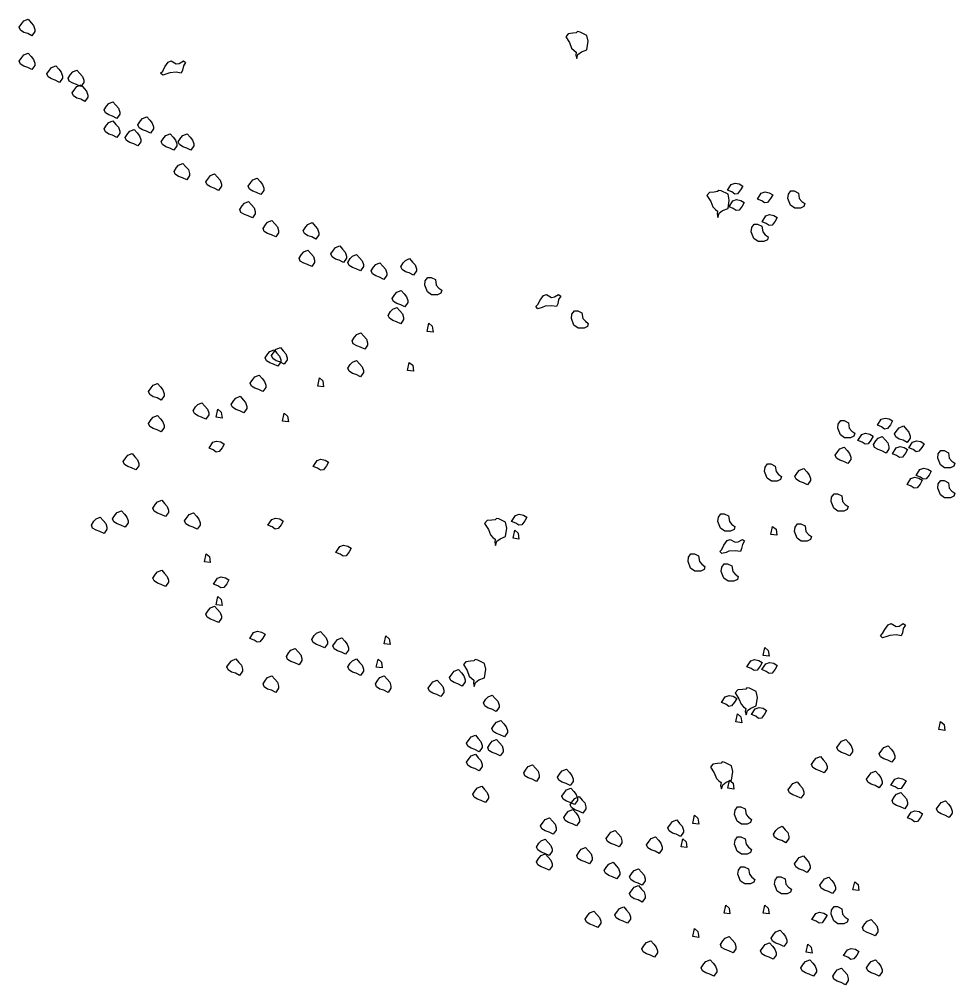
# Model space of a CAD drawing. Header units: millimetres. Extents: x 78 to 127.2, y 151.6 to 179.7.
# Drawn here: x 93.252 to 95.838, y 168.954 to 171.623 of the extents above; entities that cross this region are included whole.
import ezdxf

# ---------------------------------------------------------------- set-up
doc = ezdxf.new("R2010")
doc.units = ezdxf.units.MM
doc.layers.add('arbre', color=250, linetype='Continuous')

# ---------------------------------------------------------------- blocks, each defined once
blk = doc.blocks.new('arbre2')
at = {"layer": 'arbre'}
for points in [[(232.7537, 31.4158), (232.742, 31.4217), (232.7315, 31.4252), (232.7222, 31.431), (232.7187, 31.4392), (232.7257, 31.4497), (232.7315, 31.4567), (232.7432, 31.4613), (232.7514, 31.452), (232.7584, 31.4438), (232.7619, 31.4333), (232.7619, 31.4275)], [(234.288, 31.4167), (234.2693, 31.4261), (234.2623, 31.4272), (234.2588, 31.4237), (234.2495, 31.4226), (234.2366, 31.4214), (234.2296, 31.4132), (234.2401, 31.3969), (234.246, 31.3817), (234.253, 31.3747), (234.2588, 31.3701), (234.2577, 31.3619), (234.26, 31.3526), (234.2635, 31.3642), (234.2728, 31.3712), (234.288, 31.3771), (234.2915, 31.4004)], [(232.7537, 31.3221), (232.742, 31.3279), (232.7315, 31.3314), (232.7222, 31.3373), (232.7187, 31.3454), (232.7257, 31.3559), (232.7315, 31.3629), (232.7432, 31.3676), (232.7514, 31.3583), (232.7584, 31.3501), (232.7619, 31.3396), (232.7619, 31.3338)], [(233.1153, 31.3182), (233.1211, 31.3299), (233.1304, 31.3427), (233.1386, 31.3462), (233.1526, 31.3381), (233.1608, 31.3392), (233.1724, 31.3462), (233.1783, 31.3416), (233.1724, 31.3322), (233.1701, 31.3206), (233.1666, 31.3124), (233.1526, 31.3147), (233.1351, 31.3136), (233.1269, 31.3101), (233.1153, 31.3066), (233.1094, 31.3124)], [(232.8299, 31.287), (232.8182, 31.2928), (232.8077, 31.2963), (232.7984, 31.3021), (232.7949, 31.3103), (232.8019, 31.3208), (232.8077, 31.3278), (232.8194, 31.3325), (232.8276, 31.3231), (232.8346, 31.315), (232.8381, 31.3045), (232.8381, 31.2986)], [(232.8885, 31.2752), (232.8768, 31.2811), (232.8663, 31.2846), (232.857, 31.2904), (232.8535, 31.2986), (232.8605, 31.3091), (232.8663, 31.3161), (232.878, 31.3207), (232.8862, 31.3114), (232.8932, 31.3032), (232.8967, 31.2927), (232.8967, 31.2869)], [(232.9002, 31.2342), (232.8885, 31.2401), (232.878, 31.2436), (232.8687, 31.2494), (232.8652, 31.2576), (232.8722, 31.2681), (232.878, 31.2751), (232.8897, 31.2797), (232.8979, 31.2704), (232.9049, 31.2622), (232.9084, 31.2517), (232.9084, 31.2459)], [(232.9881, 31.1874), (232.9764, 31.1932), (232.9659, 31.1967), (232.9566, 31.2025), (232.9531, 31.2107), (232.9601, 31.2212), (232.9659, 31.2282), (232.9776, 31.2329), (232.9858, 31.2235), (232.9928, 31.2154), (232.9963, 31.2049), (232.9963, 31.199)], [(233.0819, 31.1464), (233.0702, 31.1522), (233.0597, 31.1557), (233.0504, 31.1615), (233.0469, 31.1697), (233.0539, 31.1802), (233.0597, 31.1872), (233.0714, 31.1919), (233.0795, 31.1825), (233.0865, 31.1744), (233.09, 31.1639), (233.09, 31.158)], [(232.9881, 31.1347), (232.9764, 31.1405), (232.9659, 31.144), (232.9566, 31.1498), (232.9531, 31.158), (232.9601, 31.1685), (232.9659, 31.1755), (232.9776, 31.1802), (232.9858, 31.1708), (232.9928, 31.1627), (232.9963, 31.1522), (232.9963, 31.1463)], [(233.0467, 31.1112), (233.035, 31.1171), (233.0245, 31.1206), (233.0152, 31.1264), (233.0117, 31.1346), (233.0187, 31.1451), (233.0245, 31.1521), (233.0362, 31.1567), (233.0444, 31.1474), (233.0514, 31.1392), (233.0549, 31.1287), (233.0549, 31.1229)], [(233.1463, 31.0995), (233.1347, 31.1054), (233.1242, 31.1089), (233.1148, 31.1147), (233.1113, 31.1228), (233.1183, 31.1333), (233.1242, 31.1403), (233.1358, 31.145), (233.144, 31.1357), (233.151, 31.1275), (233.1545, 31.117), (233.1545, 31.1112)], [(233.1932, 31.0995), (233.1816, 31.1054), (233.171, 31.1089), (233.1617, 31.1147), (233.1582, 31.1228), (233.1652, 31.1333), (233.171, 31.1403), (233.1827, 31.145), (233.1909, 31.1357), (233.1979, 31.1275), (233.2014, 31.117), (233.2014, 31.1112)], [(233.1815, 31.0175), (233.1698, 31.0233), (233.1593, 31.0268), (233.15, 31.0327), (233.1465, 31.0408), (233.1535, 31.0513), (233.1593, 31.0583), (233.171, 31.063), (233.1792, 31.0537), (233.1862, 31.0455), (233.1897, 31.035), (233.1897, 31.0292)], [(233.2694, 30.9882), (233.2577, 30.9941), (233.2472, 30.9976), (233.2379, 31.0034), (233.2344, 31.0116), (233.2414, 31.0221), (233.2472, 31.0291), (233.2589, 31.0337), (233.2671, 31.0244), (233.2741, 31.0162), (233.2776, 31.0057), (233.2776, 30.9999)], [(233.3866, 30.9765), (233.3749, 30.9823), (233.3644, 30.9858), (233.3551, 30.9917), (233.3516, 30.9998), (233.3586, 31.0103), (233.3644, 31.0173), (233.3761, 31.022), (233.3843, 31.0127), (233.3913, 31.0045), (233.3948, 30.994), (233.3948, 30.9882)], [(234.6874, 31.0048), (234.6979, 31.0083), (234.7096, 31.006), (234.7189, 31.0001), (234.7131, 30.9896), (234.7049, 30.9791), (234.6968, 30.978), (234.6886, 30.9838), (234.6769, 30.9885)], [(234.6784, 30.9777), (234.6597, 30.987), (234.6527, 30.9882), (234.6492, 30.9847), (234.6399, 30.9835), (234.6271, 30.9824), (234.6201, 30.9742), (234.6306, 30.9579), (234.6364, 30.9427), (234.6434, 30.9357), (234.6492, 30.931), (234.6481, 30.9229), (234.6504, 30.9135), (234.6539, 30.9252), (234.6632, 30.9322), (234.6784, 30.938), (234.6819, 30.9614)], [(234.7704, 30.9805), (234.7809, 30.984), (234.7925, 30.9817), (234.8019, 30.9758), (234.796, 30.9653), (234.7879, 30.9548), (234.7797, 30.9537), (234.7715, 30.9595), (234.7599, 30.9642)], [(234.851, 30.947), (234.844, 30.9657), (234.8452, 30.9773), (234.8522, 30.9867), (234.8615, 30.9867), (234.8732, 30.9808), (234.8755, 30.9657), (234.8825, 30.9575), (234.8907, 30.9517), (234.8884, 30.9435), (234.879, 30.9388), (234.8627, 30.9388)], [(233.3632, 30.9121), (233.3515, 30.9179), (233.341, 30.9214), (233.3317, 30.9272), (233.3282, 30.9354), (233.3352, 30.9459), (233.341, 30.9529), (233.3527, 30.9576), (233.3608, 30.9482), (233.3678, 30.9401), (233.3713, 30.9296), (233.3713, 30.9237)], [(234.6916, 30.9592), (234.7021, 30.9627), (234.7137, 30.9604), (234.7231, 30.9546), (234.7172, 30.9441), (234.7091, 30.9336), (234.7009, 30.9324), (234.6927, 30.9382), (234.6811, 30.9429)], [(234.7829, 30.9179), (234.7934, 30.9214), (234.8051, 30.919), (234.8144, 30.9132), (234.8086, 30.9027), (234.8004, 30.8922), (234.7922, 30.891), (234.7841, 30.8969), (234.7724, 30.9015)], [(233.4276, 30.8594), (233.416, 30.8652), (233.4054, 30.8687), (233.3961, 30.8745), (233.3926, 30.8827), (233.3996, 30.8932), (233.4054, 30.9002), (233.4171, 30.9048), (233.4253, 30.8955), (233.4323, 30.8874), (233.4358, 30.8769), (233.4358, 30.871)], [(233.539, 30.8535), (233.5273, 30.8593), (233.5168, 30.8628), (233.5075, 30.8687), (233.504, 30.8768), (233.511, 30.8873), (233.5168, 30.8943), (233.5285, 30.899), (233.5366, 30.8897), (233.5436, 30.8815), (233.5471, 30.871), (233.5471, 30.8652)], [(234.7497, 30.8549), (234.7427, 30.8736), (234.7439, 30.8853), (234.7509, 30.8946), (234.7602, 30.8946), (234.7719, 30.8888), (234.7742, 30.8736), (234.7812, 30.8654), (234.7894, 30.8596), (234.7871, 30.8514), (234.7777, 30.8468), (234.7614, 30.8468)], [(233.5272, 30.7773), (233.5156, 30.7832), (233.5051, 30.7867), (233.4957, 30.7925), (233.4922, 30.8007), (233.4992, 30.8112), (233.5051, 30.8182), (233.5167, 30.8228), (233.5249, 30.8135), (233.5319, 30.8053), (233.5354, 30.7948), (233.5354, 30.789)], [(233.6151, 30.7891), (233.6035, 30.7949), (233.593, 30.7984), (233.5836, 30.8042), (233.5801, 30.8124), (233.5871, 30.8229), (233.593, 30.8299), (233.6046, 30.8346), (233.6128, 30.8252), (233.6198, 30.8171), (233.6233, 30.8066), (233.6233, 30.8007)], [(233.662, 30.7656), (233.6504, 30.7715), (233.6399, 30.775), (233.6305, 30.7808), (233.627, 30.789), (233.634, 30.7995), (233.6399, 30.8065), (233.6515, 30.8111), (233.6597, 30.8018), (233.6667, 30.7936), (233.6702, 30.7831), (233.6702, 30.7773)], [(233.7265, 30.7422), (233.7148, 30.748), (233.7043, 30.7515), (233.695, 30.7574), (233.6915, 30.7655), (233.6985, 30.776), (233.7043, 30.783), (233.716, 30.7877), (233.7242, 30.7784), (233.7312, 30.7702), (233.7347, 30.7597), (233.7347, 30.7539)], [(233.8085, 30.7539), (233.7969, 30.7598), (233.7864, 30.7632), (233.777, 30.7691), (233.7735, 30.7772), (233.7805, 30.7877), (233.7864, 30.7947), (233.798, 30.7994), (233.8062, 30.7901), (233.8132, 30.7819), (233.8167, 30.7714), (233.8167, 30.7656)], [(233.8472, 30.7076), (233.8402, 30.7263), (233.8414, 30.738), (233.8484, 30.7473), (233.8577, 30.7473), (233.8694, 30.7415), (233.8717, 30.7263), (233.8787, 30.7181), (233.8869, 30.7123), (233.8846, 30.7041), (233.8752, 30.6995), (233.8589, 30.6995)], [(233.7851, 30.6661), (233.7734, 30.6719), (233.7629, 30.6754), (233.7536, 30.6812), (233.7501, 30.6894), (233.7571, 30.6999), (233.7629, 30.7069), (233.7746, 30.7115), (233.7828, 30.7022), (233.7898, 30.694), (233.7933, 30.6836), (233.7933, 30.6777)], [(234.1529, 30.6726), (234.1588, 30.6843), (234.1681, 30.6971), (234.1763, 30.7006), (234.1903, 30.6924), (234.1984, 30.6936), (234.2101, 30.7006), (234.2159, 30.6959), (234.2101, 30.6866), (234.2078, 30.6749), (234.2043, 30.6668), (234.1903, 30.6691), (234.1728, 30.6679), (234.1646, 30.6644), (234.1529, 30.6609), (234.1471, 30.6668)], [(233.7734, 30.6192), (233.7617, 30.625), (233.7512, 30.6285), (233.7419, 30.6344), (233.7384, 30.6425), (233.7454, 30.653), (233.7512, 30.66), (233.7629, 30.6647), (233.771, 30.6554), (233.778, 30.6472), (233.7815, 30.6367), (233.7815, 30.6309)], [(234.2524, 30.6156), (234.2454, 30.6343), (234.2466, 30.6459), (234.2536, 30.6553), (234.2629, 30.6553), (234.2746, 30.6494), (234.2769, 30.6343), (234.2839, 30.6261), (234.2921, 30.6203), (234.2898, 30.6121), (234.2804, 30.6074), (234.2641, 30.6074)], [(233.8464, 30.5984), (233.851, 30.6206), (233.8604, 30.6124), (233.8627, 30.5961)], [(233.6737, 30.5489), (233.6621, 30.5547), (233.6516, 30.5582), (233.6422, 30.5641), (233.6387, 30.5722), (233.6457, 30.5827), (233.6516, 30.5897), (233.6632, 30.5944), (233.6714, 30.5851), (233.6784, 30.5769), (233.6819, 30.5664), (233.6819, 30.5606)], [(233.4335, 30.502), (233.4218, 30.5079), (233.4113, 30.5114), (233.402, 30.5172), (233.3985, 30.5254), (233.4055, 30.5359), (233.4113, 30.5429), (233.423, 30.5475), (233.4311, 30.5382), (233.4382, 30.53), (233.4417, 30.5195), (233.4417, 30.5137)], [(233.4511, 30.5079), (233.4394, 30.5137), (233.4289, 30.5172), (233.4196, 30.5231), (233.4161, 30.5312), (233.4231, 30.5417), (233.4289, 30.5487), (233.4406, 30.5534), (233.4487, 30.5441), (233.4557, 30.5359), (233.4592, 30.5254), (233.4592, 30.5196)], [(233.662, 30.4728), (233.6504, 30.4786), (233.6399, 30.4821), (233.6305, 30.4879), (233.627, 30.4961), (233.634, 30.5066), (233.6399, 30.5136), (233.6515, 30.5182), (233.6597, 30.5089), (233.6667, 30.5007), (233.6702, 30.4902), (233.6702, 30.4844)], [(233.7924, 30.4904), (233.797, 30.5126), (233.8064, 30.5044), (233.8087, 30.4881)], [(233.3925, 30.4317), (233.3808, 30.4376), (233.3703, 30.4411), (233.361, 30.4469), (233.3575, 30.4551), (233.3645, 30.4656), (233.3703, 30.4726), (233.382, 30.4772), (233.3901, 30.4679), (233.3971, 30.4597), (233.4006, 30.4492), (233.4006, 30.4434)], [(233.5439, 30.4472), (233.5486, 30.4694), (233.5579, 30.4612), (233.5602, 30.4449)], [(233.1112, 30.4083), (233.0995, 30.4141), (233.089, 30.4176), (233.0797, 30.4235), (233.0762, 30.4316), (233.0832, 30.4421), (233.089, 30.4491), (233.1007, 30.4538), (233.1088, 30.4445), (233.1158, 30.4363), (233.1193, 30.4258), (233.1193, 30.42)], [(233.3397, 30.3732), (233.3281, 30.379), (233.3175, 30.3825), (233.3082, 30.3883), (233.3047, 30.3965), (233.3117, 30.407), (233.3175, 30.414), (233.3292, 30.4187), (233.3374, 30.4093), (233.3444, 30.4012), (233.3479, 30.3907), (233.3479, 30.3848)], [(233.2342, 30.3556), (233.2226, 30.3614), (233.2121, 30.3649), (233.2027, 30.3708), (233.1992, 30.3789), (233.2062, 30.3894), (233.2121, 30.3964), (233.2237, 30.4011), (233.2319, 30.3918), (233.2389, 30.3836), (233.2424, 30.3731), (233.2424, 30.3673)], [(233.263, 30.3609), (233.2677, 30.383), (233.277, 30.3749), (233.2793, 30.3585)], [(233.1112, 30.3205), (233.0995, 30.3263), (233.089, 30.3298), (233.0797, 30.3356), (233.0762, 30.3438), (233.0832, 30.3543), (233.089, 30.3613), (233.1007, 30.3659), (233.1088, 30.3566), (233.1158, 30.3484), (233.1193, 30.3379), (233.1193, 30.3321)], [(233.4467, 30.3501), (233.4513, 30.3722), (233.4607, 30.3641), (233.463, 30.3477)], [(235.102, 30.3552), (235.1125, 30.3587), (235.1242, 30.3563), (235.1335, 30.3505), (235.1277, 30.34), (235.1195, 30.3295), (235.1114, 30.3283), (235.1032, 30.3342), (235.0915, 30.3388)], [(234.9892, 30.3118), (234.9822, 30.3305), (234.9833, 30.3421), (234.9903, 30.3515), (234.9997, 30.3515), (235.0114, 30.3456), (235.0137, 30.3305), (235.0207, 30.3223), (235.0289, 30.3165), (235.0265, 30.3083), (235.0172, 30.3036), (235.0008, 30.3036)], [(235.1739, 30.2912), (235.1623, 30.297), (235.1517, 30.3005), (235.1424, 30.3063), (235.1389, 30.3145), (235.1459, 30.325), (235.1517, 30.332), (235.1634, 30.3367), (235.1716, 30.3273), (235.1786, 30.3192), (235.1821, 30.3087), (235.1821, 30.3028)], [(235.048, 30.3129), (235.0585, 30.3164), (235.0702, 30.3141), (235.0795, 30.3083), (235.0737, 30.2978), (235.0655, 30.2873), (235.0573, 30.2861), (235.0492, 30.2919), (235.0375, 30.2966)], [(235.1153, 30.2619), (235.1036, 30.2677), (235.0931, 30.2712), (235.0838, 30.277), (235.0803, 30.2852), (235.0873, 30.2957), (235.0931, 30.3027), (235.1048, 30.3074), (235.113, 30.298), (235.12, 30.2899), (235.1235, 30.2794), (235.1235, 30.2735)], [(233.2539, 30.2915), (233.2644, 30.295), (233.276, 30.2926), (233.2854, 30.2868), (233.2795, 30.2763), (233.2714, 30.2658), (233.2632, 30.2646), (233.255, 30.2705), (233.2434, 30.2751)], [(235.0098, 30.2326), (234.9982, 30.2384), (234.9877, 30.2419), (234.9783, 30.2478), (234.9748, 30.2559), (234.9818, 30.2664), (234.9877, 30.2734), (234.9993, 30.2781), (235.0075, 30.2687), (235.0145, 30.2606), (235.018, 30.2501), (235.018, 30.2443)], [(235.1435, 30.2764), (235.154, 30.2799), (235.1657, 30.2776), (235.175, 30.2718), (235.1692, 30.2613), (235.161, 30.2508), (235.1528, 30.2496), (235.1446, 30.2554), (235.133, 30.2601)], [(235.1889, 30.2922), (235.1994, 30.2957), (235.2111, 30.2934), (235.2204, 30.2876), (235.2146, 30.2771), (235.2064, 30.2666), (235.1982, 30.2654), (235.1901, 30.2712), (235.1784, 30.2759)], [(233.0409, 30.215), (233.0292, 30.2208), (233.0187, 30.2243), (233.0093, 30.2302), (233.0058, 30.2383), (233.0129, 30.2488), (233.0187, 30.2558), (233.0304, 30.2605), (233.0385, 30.2512), (233.0455, 30.243), (233.049, 30.2325), (233.049, 30.2267)], [(235.2655, 30.229), (235.2585, 30.2476), (235.2596, 30.2593), (235.2666, 30.2686), (235.276, 30.2686), (235.2876, 30.2628), (235.29, 30.2476), (235.297, 30.2395), (235.3051, 30.2336), (235.3028, 30.2255), (235.2935, 30.2208), (235.2771, 30.2208)], [(233.5421, 30.2414), (233.5526, 30.2449), (233.5643, 30.2425), (233.5736, 30.2367), (233.5678, 30.2262), (233.5596, 30.2157), (233.5515, 30.2145), (233.5433, 30.2204), (233.5316, 30.225)], [(234.7866, 30.1921), (234.7796, 30.2108), (234.7807, 30.2225), (234.7877, 30.2318), (234.7971, 30.2318), (234.8087, 30.226), (234.8111, 30.2108), (234.8181, 30.2026), (234.8263, 30.1968), (234.8239, 30.1886), (234.8146, 30.184), (234.7982, 30.184)], [(234.8985, 30.174), (234.8868, 30.1798), (234.8763, 30.1833), (234.867, 30.1892), (234.8635, 30.1973), (234.8705, 30.2078), (234.8763, 30.2148), (234.888, 30.2195), (234.8962, 30.2102), (234.9032, 30.202), (234.9067, 30.1915), (234.9067, 30.1857)], [(235.1839, 30.1912), (235.1945, 30.1947), (235.2061, 30.1924), (235.2155, 30.1866), (235.2096, 30.1761), (235.2015, 30.1656), (235.1933, 30.1644), (235.1851, 30.1702), (235.1734, 30.1749)], [(235.209, 30.2163), (235.2195, 30.2198), (235.2312, 30.2175), (235.2405, 30.2116), (235.2347, 30.2011), (235.2265, 30.1906), (235.2184, 30.1895), (235.2102, 30.1953), (235.1985, 30.2)], [(235.2655, 30.1461), (235.2585, 30.1648), (235.2596, 30.1764), (235.2666, 30.1858), (235.276, 30.1858), (235.2876, 30.1799), (235.29, 30.1648), (235.297, 30.1566), (235.3051, 30.1508), (235.3028, 30.1426), (235.2935, 30.1379), (235.2771, 30.1379)], [(234.9708, 30.1093), (234.9638, 30.1279), (234.9649, 30.1396), (234.9719, 30.1489), (234.9813, 30.1489), (234.9929, 30.1431), (234.9953, 30.1279), (235.0023, 30.1198), (235.0104, 30.1139), (235.0081, 30.1058), (234.9988, 30.1011), (234.9824, 30.1011)], [(233.1229, 30.0861), (233.1112, 30.092), (233.1007, 30.0955), (233.0914, 30.1013), (233.0879, 30.1095), (233.0949, 30.12), (233.1007, 30.127), (233.1124, 30.1316), (233.1206, 30.1223), (233.1276, 30.1141), (233.1311, 30.1036), (233.1311, 30.0978)], [(233.0116, 30.0569), (232.9999, 30.0627), (232.9894, 30.0662), (232.98, 30.072), (232.9765, 30.0802), (232.9836, 30.0907), (232.9894, 30.0977), (233.0011, 30.1024), (233.0092, 30.093), (233.0162, 30.0849), (233.0197, 30.0744), (233.0197, 30.0685)], [(233.2108, 30.051), (233.1991, 30.0568), (233.1886, 30.0603), (233.1793, 30.0662), (233.1758, 30.0743), (233.1828, 30.0848), (233.1886, 30.0918), (233.2003, 30.0965), (233.2085, 30.0872), (233.2155, 30.079), (233.219, 30.0685), (233.219, 30.0627)], [(234.0906, 30.0892), (234.1011, 30.0927), (234.1128, 30.0904), (234.1221, 30.0846), (234.1163, 30.0741), (234.1081, 30.0636), (234.0999, 30.0624), (234.0918, 30.0682), (234.0801, 30.0729)], [(234.6576, 30.054), (234.6506, 30.0727), (234.6518, 30.0844), (234.6588, 30.0937), (234.6681, 30.0937), (234.6798, 30.0879), (234.6821, 30.0727), (234.6892, 30.0645), (234.6973, 30.0587), (234.695, 30.0505), (234.6857, 30.0459), (234.6693, 30.0459)], [(232.953, 30.0393), (232.9413, 30.0451), (232.9308, 30.0486), (232.9214, 30.0544), (232.9179, 30.0626), (232.9249, 30.0731), (232.9308, 30.0801), (232.9425, 30.0848), (232.9506, 30.0754), (232.9576, 30.0673), (232.9611, 30.0568), (232.9611, 30.0509)], [(233.4168, 30.0785), (233.4273, 30.082), (233.439, 30.0797), (233.4483, 30.0738), (233.4425, 30.0633), (233.4343, 30.0528), (233.4261, 30.0517), (233.418, 30.0575), (233.4063, 30.0622)], [(234.0635, 30.0703), (234.0448, 30.0797), (234.0378, 30.0808), (234.0343, 30.0773), (234.025, 30.0762), (234.0122, 30.075), (234.0052, 30.0668), (234.0157, 30.0505), (234.0215, 30.0353), (234.0285, 30.0283), (234.0343, 30.0237), (234.0332, 30.0155), (234.0355, 30.0062), (234.039, 30.0178), (234.0483, 30.0248), (234.0635, 30.0307), (234.067, 30.054)], [(234.8695, 30.0264), (234.8625, 30.0451), (234.8636, 30.0568), (234.8706, 30.0661), (234.88, 30.0661), (234.8916, 30.0603), (234.894, 30.0451), (234.901, 30.0369), (234.9091, 30.0311), (234.9068, 30.0229), (234.8975, 30.0183), (234.8811, 30.0183)], [(234.084, 30.0261), (234.0887, 30.0483), (234.098, 30.0401), (234.1004, 30.0238)], [(234.7971, 30.0369), (234.8017, 30.0591), (234.8111, 30.0509), (234.8134, 30.0346)], [(234.6612, 29.9952), (234.667, 30.0069), (234.6763, 30.0197), (234.6845, 30.0232), (234.6985, 30.0151), (234.7067, 30.0162), (234.7184, 30.0232), (234.7242, 30.0186), (234.7184, 30.0092), (234.716, 29.9976), (234.7125, 29.9894), (234.6985, 29.9917), (234.681, 29.9906), (234.6728, 29.9871), (234.6612, 29.9836), (234.6553, 29.9894)], [(233.2306, 29.9613), (233.2353, 29.9835), (233.2446, 29.9753), (233.2469, 29.959)], [(233.6048, 30.0033), (233.6153, 30.0068), (233.627, 30.0045), (233.6363, 29.9987), (233.6305, 29.9882), (233.6223, 29.9777), (233.6141, 29.9765), (233.606, 29.9823), (233.5943, 29.987)], [(234.5748, 29.9436), (234.5678, 29.9622), (234.5689, 29.9739), (234.5759, 29.9832), (234.5853, 29.9832), (234.5969, 29.9774), (234.5993, 29.9622), (234.6063, 29.9541), (234.6144, 29.9482), (234.6121, 29.9401), (234.6028, 29.9354), (234.5864, 29.9354)], [(234.6669, 29.916), (234.6598, 29.9346), (234.661, 29.9463), (234.668, 29.9556), (234.6774, 29.9556), (234.689, 29.9498), (234.6914, 29.9346), (234.6984, 29.9265), (234.7065, 29.9206), (234.7042, 29.9125), (234.6949, 29.9078), (234.6785, 29.9078)], [(233.1229, 29.8928), (233.1112, 29.8987), (233.1007, 29.9022), (233.0914, 29.908), (233.0879, 29.9162), (233.0949, 29.9267), (233.1007, 29.9337), (233.1124, 29.9383), (233.1206, 29.929), (233.1276, 29.9208), (233.1311, 29.9103), (233.1311, 29.9045)], [(233.2664, 29.9156), (233.2769, 29.9191), (233.2886, 29.9168), (233.2979, 29.911), (233.2921, 29.9005), (233.2839, 29.89), (233.2757, 29.8888), (233.2676, 29.8946), (233.2559, 29.8993)], [(233.263, 29.8425), (233.2677, 29.8647), (233.277, 29.8565), (233.2793, 29.8402)], [(233.2694, 29.7933), (233.2577, 29.7991), (233.2472, 29.8026), (233.2379, 29.8084), (233.2344, 29.8166), (233.2414, 29.8271), (233.2472, 29.8341), (233.2589, 29.8388), (233.2671, 29.8294), (233.2741, 29.8213), (233.2776, 29.8108), (233.2776, 29.8049)], [(233.3667, 29.7653), (233.3772, 29.7688), (233.3888, 29.7665), (233.3982, 29.7606), (233.3923, 29.7501), (233.3842, 29.7396), (233.376, 29.7385), (233.3678, 29.7443), (233.3562, 29.749)], [(233.5624, 29.723), (233.5507, 29.7288), (233.5402, 29.7323), (233.5309, 29.7381), (233.5274, 29.7463), (233.5344, 29.7568), (233.5402, 29.7638), (233.5519, 29.7685), (233.5601, 29.7591), (233.5671, 29.751), (233.5706, 29.7405), (233.5706, 29.7346)], [(235.1059, 29.7624), (235.1117, 29.774), (235.1211, 29.7869), (235.1292, 29.7904), (235.1432, 29.7822), (235.1514, 29.7834), (235.1631, 29.7904), (235.1689, 29.7857), (235.1631, 29.7764), (235.1607, 29.7647), (235.1572, 29.7565), (235.1432, 29.7589), (235.1257, 29.7577), (235.1176, 29.7542), (235.1059, 29.7507), (235.1, 29.7565)], [(233.621, 29.7054), (233.6093, 29.7112), (233.5988, 29.7147), (233.5895, 29.7206), (233.586, 29.7287), (233.593, 29.7392), (233.5988, 29.7462), (233.6105, 29.7509), (233.6187, 29.7416), (233.6257, 29.7334), (233.6292, 29.7229), (233.6292, 29.7171)], [(233.7275, 29.7345), (233.7322, 29.7567), (233.7415, 29.7485), (233.7439, 29.7322)], [(233.4921, 29.6761), (233.4804, 29.6819), (233.4699, 29.6854), (233.4606, 29.6913), (233.4571, 29.6994), (233.4641, 29.7099), (233.4699, 29.7169), (233.4816, 29.7216), (233.4897, 29.7123), (233.4968, 29.7041), (233.5003, 29.6936), (233.5003, 29.6878)], [(234.7754, 29.7021), (234.7801, 29.7243), (234.7894, 29.7161), (234.7918, 29.6998)], [(233.328, 29.6468), (233.3163, 29.6527), (233.3058, 29.6562), (233.2965, 29.662), (233.293, 29.6702), (233.3, 29.6807), (233.3058, 29.6876), (233.3175, 29.6923), (233.3257, 29.683), (233.3327, 29.6748), (233.3362, 29.6643), (233.3362, 29.6585)], [(233.662, 29.6468), (233.6504, 29.6527), (233.6399, 29.6562), (233.6305, 29.662), (233.627, 29.6702), (233.634, 29.6807), (233.6399, 29.6876), (233.6515, 29.6923), (233.6597, 29.683), (233.6667, 29.6748), (233.6702, 29.6643), (233.6702, 29.6585)], [(233.7059, 29.6697), (233.7106, 29.6919), (233.7199, 29.6837), (233.7223, 29.6674)], [(234.0049, 29.6801), (233.9863, 29.6894), (233.9793, 29.6906), (233.9758, 29.6871), (233.9664, 29.6859), (233.9536, 29.6847), (233.9466, 29.6766), (233.9571, 29.6602), (233.9629, 29.6451), (233.9699, 29.6381), (233.9758, 29.6334), (233.9746, 29.6252), (233.9769, 29.6159), (233.9804, 29.6276), (233.9898, 29.6346), (234.0049, 29.6404), (234.0084, 29.6637)], [(234.7413, 29.6874), (234.7518, 29.6909), (234.7635, 29.6885), (234.7728, 29.6827), (234.767, 29.6722), (234.7588, 29.6617), (234.7506, 29.6605), (234.7425, 29.6664), (234.7308, 29.671)], [(233.9433, 29.6175), (233.9316, 29.6234), (233.9211, 29.6269), (233.9118, 29.6327), (233.9083, 29.6409), (233.9153, 29.6514), (233.9211, 29.6584), (233.9328, 29.663), (233.941, 29.6537), (233.948, 29.6455), (233.9515, 29.635), (233.9515, 29.6292)], [(234.7827, 29.6791), (234.7932, 29.6826), (234.8049, 29.6803), (234.8143, 29.6744), (234.8084, 29.6639), (234.8002, 29.6534), (234.7921, 29.6523), (234.7839, 29.6581), (234.7722, 29.6628)], [(233.4276, 29.6), (233.416, 29.6058), (233.4054, 29.6093), (233.3961, 29.6151), (233.3926, 29.6233), (233.3996, 29.6338), (233.4054, 29.6408), (233.4171, 29.6455), (233.4253, 29.6361), (233.4323, 29.628), (233.4358, 29.6175), (233.4358, 29.6116)], [(233.7382, 29.6), (233.7265, 29.6058), (233.716, 29.6093), (233.7067, 29.6151), (233.7032, 29.6233), (233.7102, 29.6338), (233.716, 29.6408), (233.7277, 29.6455), (233.7359, 29.6361), (233.7429, 29.628), (233.7464, 29.6175), (233.7464, 29.6116)], [(233.8847, 29.5882), (233.873, 29.5941), (233.8625, 29.5976), (233.8532, 29.6034), (233.8497, 29.6116), (233.8567, 29.6221), (233.8625, 29.6291), (233.8742, 29.6337), (233.8824, 29.6244), (233.8894, 29.6162), (233.8929, 29.6057), (233.8929, 29.5999)], [(234.7565, 29.602), (234.7378, 29.6113), (234.7308, 29.6125), (234.7273, 29.609), (234.718, 29.6078), (234.7052, 29.6067), (234.6981, 29.5985), (234.7087, 29.5822), (234.7145, 29.567), (234.7215, 29.56), (234.7273, 29.5554), (234.7262, 29.5472), (234.7285, 29.5379), (234.732, 29.5495), (234.7413, 29.5565), (234.7565, 29.5624), (234.76, 29.5857)], [(234.0371, 29.5472), (234.0254, 29.5531), (234.0149, 29.5566), (234.0056, 29.5624), (234.0021, 29.5706), (234.0091, 29.5811), (234.0149, 29.5881), (234.0266, 29.5927), (234.0347, 29.5834), (234.0417, 29.5752), (234.0452, 29.5647), (234.0452, 29.5589)], [(234.6708, 29.588), (234.6813, 29.5915), (234.693, 29.5891), (234.7024, 29.5833), (234.6965, 29.5728), (234.6883, 29.5623), (234.6802, 29.5611), (234.672, 29.567), (234.6603, 29.5716)], [(234.7537, 29.5548), (234.7642, 29.5583), (234.7759, 29.556), (234.7852, 29.5501), (234.7794, 29.5396), (234.7712, 29.5291), (234.7631, 29.528), (234.7549, 29.5338), (234.7432, 29.5385)], [(234.6998, 29.5186), (234.7045, 29.5407), (234.7138, 29.5326), (234.7162, 29.5162)], [(234.0605, 29.4769), (234.0488, 29.4828), (234.0383, 29.4863), (234.029, 29.4921), (234.0255, 29.5003), (234.0325, 29.5108), (234.0383, 29.5178), (234.05, 29.5224), (234.0582, 29.5131), (234.0652, 29.5049), (234.0687, 29.4944), (234.0687, 29.4886)], [(235.2616, 29.497), (235.2663, 29.5191), (235.2756, 29.511), (235.2779, 29.4946)], [(233.9902, 29.4359), (233.9785, 29.4418), (233.968, 29.4453), (233.9587, 29.4511), (233.9552, 29.4593), (233.9622, 29.4698), (233.968, 29.4768), (233.9797, 29.4814), (233.9879, 29.4721), (233.9949, 29.4639), (233.9984, 29.4534), (233.9984, 29.4476)], [(234.0488, 29.4242), (234.0371, 29.4301), (234.0266, 29.4336), (234.0173, 29.4394), (234.0138, 29.4476), (234.0208, 29.4581), (234.0266, 29.4651), (234.0383, 29.4697), (234.0465, 29.4604), (234.0535, 29.4522), (234.057, 29.4417), (234.057, 29.4359)], [(235.0145, 29.4242), (235.0029, 29.4301), (234.9924, 29.4336), (234.983, 29.4394), (234.9795, 29.4476), (234.9865, 29.4581), (234.9924, 29.4651), (235.004, 29.4697), (235.0122, 29.4604), (235.0192, 29.4522), (235.0227, 29.4417), (235.0227, 29.4359)], [(235.1317, 29.4067), (235.1201, 29.4125), (235.1096, 29.416), (235.1002, 29.4218), (235.0967, 29.43), (235.1037, 29.4405), (235.1096, 29.4475), (235.1212, 29.4522), (235.1294, 29.4428), (235.1364, 29.4347), (235.1399, 29.4242), (235.1399, 29.4183)], [(233.9902, 29.3832), (233.9785, 29.3891), (233.968, 29.3926), (233.9587, 29.3984), (233.9552, 29.4066), (233.9622, 29.4171), (233.968, 29.4241), (233.9797, 29.4287), (233.9879, 29.4194), (233.9949, 29.4112), (233.9984, 29.4007), (233.9984, 29.3949)], [(234.9442, 29.3774), (234.9325, 29.3832), (234.922, 29.3867), (234.9127, 29.3925), (234.9092, 29.4007), (234.9162, 29.4112), (234.922, 29.4182), (234.9337, 29.4229), (234.9419, 29.4135), (234.9489, 29.4054), (234.9524, 29.3949), (234.9524, 29.389)], [(234.1484, 29.3539), (234.1367, 29.3598), (234.1262, 29.3633), (234.1169, 29.3691), (234.1134, 29.3773), (234.1204, 29.3878), (234.1262, 29.3948), (234.1379, 29.3994), (234.1461, 29.3901), (234.1531, 29.3819), (234.1566, 29.3714), (234.1566, 29.3656)], [(234.6882, 29.3971), (234.6695, 29.4065), (234.6625, 29.4076), (234.659, 29.4041), (234.6497, 29.403), (234.6368, 29.4018), (234.6298, 29.3936), (234.6403, 29.3773), (234.6462, 29.3621), (234.6532, 29.3551), (234.659, 29.3505), (234.6578, 29.3423), (234.6602, 29.333), (234.6637, 29.3446), (234.673, 29.3516), (234.6882, 29.3575), (234.6917, 29.3808)], [(234.2422, 29.3422), (234.2305, 29.3481), (234.22, 29.3516), (234.2107, 29.3574), (234.2072, 29.3656), (234.2142, 29.3761), (234.22, 29.3831), (234.2317, 29.3877), (234.2398, 29.3784), (234.2468, 29.3702), (234.2503, 29.3597), (234.2503, 29.3539)], [(235.0966, 29.3364), (235.0849, 29.3422), (235.0744, 29.3457), (235.0651, 29.3515), (235.0616, 29.3597), (235.0686, 29.3702), (235.0744, 29.3772), (235.0861, 29.3819), (235.0942, 29.3725), (235.1012, 29.3644), (235.1047, 29.3539), (235.1047, 29.348)], [(234.0078, 29.2954), (233.9961, 29.3012), (233.9856, 29.3047), (233.9763, 29.3105), (233.9728, 29.3187), (233.9798, 29.3292), (233.9856, 29.3362), (233.9973, 29.3409), (234.0054, 29.3315), (234.0124, 29.3234), (234.0159, 29.3129), (234.0159, 29.307)], [(234.6782, 29.335), (234.6829, 29.3571), (234.6922, 29.349), (234.6946, 29.3326)], [(234.8797, 29.3071), (234.8681, 29.3129), (234.8576, 29.3164), (234.8482, 29.3222), (234.8447, 29.3304), (234.8517, 29.3409), (234.8576, 29.3479), (234.8692, 29.3526), (234.8774, 29.3432), (234.8844, 29.3351), (234.8879, 29.3246), (234.8879, 29.3187)], [(235.1392, 29.3601), (235.1497, 29.3636), (235.1613, 29.3613), (235.1707, 29.3554), (235.1648, 29.3449), (235.1567, 29.3344), (235.1485, 29.3333), (235.1403, 29.3391), (235.1287, 29.3438)], [(234.2539, 29.2895), (234.2422, 29.2953), (234.2317, 29.2988), (234.2224, 29.3047), (234.2189, 29.3128), (234.2259, 29.3233), (234.2317, 29.3303), (234.2434, 29.335), (234.2516, 29.3257), (234.2586, 29.3175), (234.2621, 29.307), (234.2621, 29.3012)], [(235.1669, 29.2778), (235.1552, 29.2836), (235.1447, 29.2871), (235.1354, 29.293), (235.1319, 29.3011), (235.1389, 29.3116), (235.1447, 29.3186), (235.1564, 29.3233), (235.1646, 29.314), (235.1716, 29.3058), (235.1751, 29.2953), (235.1751, 29.2895)], [(234.2773, 29.2661), (234.2657, 29.2719), (234.2552, 29.2754), (234.2458, 29.2812), (234.2423, 29.2894), (234.2493, 29.2999), (234.2552, 29.3069), (234.2668, 29.3116), (234.275, 29.3022), (234.282, 29.2941), (234.2855, 29.2836), (234.2855, 29.2777)], [(235.2899, 29.2544), (235.2783, 29.2602), (235.2678, 29.2637), (235.2584, 29.2695), (235.2549, 29.2777), (235.2619, 29.2882), (235.2678, 29.2952), (235.2794, 29.2999), (235.2876, 29.2905), (235.2946, 29.2824), (235.2981, 29.2719), (235.2981, 29.266)], [(234.2598, 29.2309), (234.2481, 29.2368), (234.2376, 29.2403), (234.2282, 29.2461), (234.2247, 29.2543), (234.2317, 29.2648), (234.2376, 29.2718), (234.2492, 29.2764), (234.2574, 29.2671), (234.2644, 29.2589), (234.2679, 29.2484), (234.2679, 29.2426)], [(234.7037, 29.244), (234.6967, 29.2626), (234.6979, 29.2743), (234.7049, 29.2836), (234.7142, 29.2836), (234.7259, 29.2778), (234.7282, 29.2626), (234.7352, 29.2545), (234.7434, 29.2486), (234.741, 29.2405), (234.7317, 29.2358), (234.7154, 29.2358)], [(235.1848, 29.269), (235.1953, 29.2725), (235.2069, 29.2701), (235.2163, 29.2643), (235.2104, 29.2538), (235.2023, 29.2433), (235.1941, 29.2421), (235.1859, 29.248), (235.1743, 29.2526)], [(234.1953, 29.2075), (234.1836, 29.2133), (234.1731, 29.2168), (234.1638, 29.2227), (234.1603, 29.2308), (234.1673, 29.2413), (234.1731, 29.2483), (234.1848, 29.253), (234.193, 29.2437), (234.2, 29.2355), (234.2035, 29.225), (234.2035, 29.2192)], [(234.5469, 29.2016), (234.5352, 29.2075), (234.5247, 29.211), (234.5154, 29.2168), (234.5119, 29.225), (234.5189, 29.2355), (234.5247, 29.2425), (234.5364, 29.2471), (234.5446, 29.2378), (234.5516, 29.2296), (234.5551, 29.2191), (234.5551, 29.2133)], [(234.581, 29.2378), (234.5857, 29.26), (234.595, 29.2518), (234.5973, 29.2355)], [(234.377, 29.1724), (234.3653, 29.1782), (234.3548, 29.1817), (234.3454, 29.1875), (234.3419, 29.1957), (234.3489, 29.2062), (234.3548, 29.2132), (234.3664, 29.2178), (234.3746, 29.2085), (234.3816, 29.2003), (234.3851, 29.1898), (234.3851, 29.184)], [(234.8387, 29.1841), (234.8271, 29.1899), (234.8166, 29.1934), (234.8072, 29.1992), (234.8037, 29.2074), (234.8107, 29.2179), (234.8166, 29.2249), (234.8282, 29.2296), (234.8364, 29.2202), (234.8434, 29.2121), (234.8469, 29.2016), (234.8469, 29.1957)], [(234.1836, 29.1489), (234.1719, 29.1548), (234.1614, 29.1583), (234.1521, 29.1641), (234.1486, 29.1723), (234.1556, 29.1827), (234.1614, 29.1897), (234.1731, 29.1944), (234.1812, 29.1851), (234.1882, 29.1769), (234.1917, 29.1664), (234.1917, 29.1606)], [(234.4883, 29.1548), (234.4766, 29.1606), (234.4661, 29.1641), (234.4568, 29.1699), (234.4533, 29.1781), (234.4603, 29.1886), (234.4661, 29.1956), (234.4778, 29.2003), (234.486, 29.1909), (234.493, 29.1828), (234.4965, 29.1723), (234.4965, 29.1664)], [(234.5486, 29.173), (234.5532, 29.1952), (234.5626, 29.187), (234.5649, 29.1707)], [(234.7037, 29.1611), (234.6967, 29.1798), (234.6979, 29.1914), (234.7049, 29.2008), (234.7142, 29.2008), (234.7259, 29.1949), (234.7282, 29.1798), (234.7352, 29.1716), (234.7434, 29.1658), (234.741, 29.1576), (234.7317, 29.1529), (234.7154, 29.1529)], [(234.1836, 29.1079), (234.1719, 29.1137), (234.1614, 29.1172), (234.1521, 29.1231), (234.1486, 29.1312), (234.1556, 29.1417), (234.1614, 29.1487), (234.1731, 29.1534), (234.1812, 29.1441), (234.1882, 29.1359), (234.1917, 29.1254), (234.1917, 29.1196)], [(234.2949, 29.1255), (234.2832, 29.1313), (234.2727, 29.1348), (234.2634, 29.1407), (234.2599, 29.1488), (234.2669, 29.1593), (234.2727, 29.1663), (234.2844, 29.171), (234.2926, 29.1617), (234.2996, 29.1535), (234.3031, 29.143), (234.3031, 29.1372)], [(234.3711, 29.0845), (234.3594, 29.0903), (234.3489, 29.0938), (234.3396, 29.0997), (234.3361, 29.1078), (234.3431, 29.1183), (234.3489, 29.1253), (234.3606, 29.13), (234.3688, 29.1206), (234.3758, 29.1125), (234.3793, 29.102), (234.3793, 29.0962)], [(234.8973, 29.1021), (234.8857, 29.1079), (234.8752, 29.1114), (234.8658, 29.1172), (234.8623, 29.1254), (234.8693, 29.1359), (234.8752, 29.1429), (234.8868, 29.1476), (234.895, 29.1382), (234.902, 29.1301), (234.9055, 29.1196), (234.9055, 29.1137)], [(234.4414, 29.0669), (234.4297, 29.0727), (234.4192, 29.0762), (234.4099, 29.0821), (234.4064, 29.0902), (234.4134, 29.1007), (234.4192, 29.1077), (234.4309, 29.1124), (234.4391, 29.1031), (234.4461, 29.0949), (234.4496, 29.0844), (234.4496, 29.0786)], [(234.7129, 29.0783), (234.7059, 29.0969), (234.7071, 29.1086), (234.7141, 29.1179), (234.7234, 29.1179), (234.7351, 29.1121), (234.7374, 29.0969), (234.7444, 29.0888), (234.7526, 29.0829), (234.7502, 29.0748), (234.7409, 29.0701), (234.7246, 29.0701)], [(234.8142, 29.0506), (234.8072, 29.0693), (234.8084, 29.081), (234.8154, 29.0903), (234.8247, 29.0903), (234.8364, 29.0845), (234.8387, 29.0693), (234.8457, 29.0611), (234.8539, 29.0553), (234.8515, 29.0471), (234.8422, 29.0425), (234.8259, 29.0425)], [(234.9676, 29.0435), (234.956, 29.0493), (234.9455, 29.0528), (234.9361, 29.0586), (234.9326, 29.0668), (234.9396, 29.0773), (234.9455, 29.0843), (234.9571, 29.089), (234.9653, 29.0796), (234.9723, 29.0715), (234.9758, 29.061), (234.9758, 29.0551)], [(235.0239, 29.0542), (235.0286, 29.0764), (235.0379, 29.0682), (235.0403, 29.0519)], [(234.4414, 29.0201), (234.4297, 29.0259), (234.4192, 29.0294), (234.4099, 29.0352), (234.4064, 29.0434), (234.4134, 29.0539), (234.4192, 29.0609), (234.4309, 29.0655), (234.4391, 29.0562), (234.4461, 29.048), (234.4496, 29.0376), (234.4496, 29.0317)], [(234.3184, 28.9498), (234.3067, 28.9556), (234.2962, 28.9591), (234.2868, 28.9649), (234.2833, 28.9731), (234.2903, 28.9836), (234.2962, 28.9906), (234.3078, 28.9953), (234.316, 28.9859), (234.323, 28.9778), (234.3265, 28.9673), (234.3265, 28.9614)], [(234.4004, 28.9615), (234.3887, 28.9673), (234.3782, 28.9708), (234.3689, 28.9766), (234.3654, 28.9848), (234.3724, 28.9953), (234.3782, 29.0023), (234.3899, 29.007), (234.3981, 28.9976), (234.4051, 28.9895), (234.4086, 28.979), (234.4086, 28.9731)], [(234.6674, 28.9894), (234.6721, 29.0116), (234.6814, 29.0034), (234.6838, 28.9871)], [(234.7754, 28.9894), (234.7801, 29.0116), (234.7894, 29.0034), (234.7918, 28.9871)], [(234.9708, 28.9678), (234.9638, 28.9865), (234.9649, 28.9981), (234.9719, 29.0074), (234.9813, 29.0074), (234.9929, 29.0016), (234.9953, 28.9865), (235.0023, 28.9783), (235.0104, 28.9725), (235.0081, 28.9643), (234.9988, 28.9596), (234.9824, 28.9596)], [(234.9208, 28.9886), (234.9313, 28.9921), (234.9429, 28.9897), (234.9523, 28.9839), (234.9464, 28.9734), (234.9383, 28.9629), (234.9301, 28.9617), (234.9219, 28.9676), (234.9103, 28.9722)], [(235.0848, 28.9263), (235.0732, 28.9322), (235.0627, 28.9357), (235.0533, 28.9415), (235.0498, 28.9497), (235.0568, 28.9602), (235.0627, 28.9672), (235.0743, 28.9718), (235.0825, 28.9625), (235.0895, 28.9543), (235.093, 28.9438), (235.093, 28.938)], [(234.581, 28.9246), (234.5857, 28.9468), (234.595, 28.9386), (234.5973, 28.9223)], [(234.8329, 28.897), (234.8212, 28.9029), (234.8107, 28.9064), (234.8014, 28.9122), (234.7979, 28.9204), (234.8049, 28.9309), (234.8107, 28.9379), (234.8224, 28.9425), (234.8305, 28.9332), (234.8375, 28.925), (234.841, 28.9145), (234.841, 28.9087)], [(234.4754, 28.8678), (234.4637, 28.8736), (234.4532, 28.8771), (234.4439, 28.8829), (234.4404, 28.8911), (234.4474, 28.9016), (234.4532, 28.9086), (234.4649, 28.9132), (234.4731, 28.9039), (234.4801, 28.8957), (234.4836, 28.8853), (234.4836, 28.8794)], [(234.6922, 28.8795), (234.6806, 28.8853), (234.6701, 28.8888), (234.6607, 28.8946), (234.6572, 28.9028), (234.6642, 28.9133), (234.6701, 28.9203), (234.6817, 28.925), (234.6899, 28.9156), (234.6969, 28.9075), (234.7004, 28.897), (234.7004, 28.8911)], [(234.8036, 28.8619), (234.7919, 28.8677), (234.7814, 28.8712), (234.7721, 28.8771), (234.7686, 28.8852), (234.7756, 28.8957), (234.7814, 28.9027), (234.7931, 28.9074), (234.8012, 28.8981), (234.8082, 28.8899), (234.8117, 28.8794), (234.8117, 28.8736)], [(234.8943, 28.8814), (234.8989, 28.9036), (234.9083, 28.8954), (234.9106, 28.8791)], [(235.0085, 28.8883), (235.019, 28.8918), (235.0307, 28.8895), (235.04, 28.8837), (235.0342, 28.8732), (235.026, 28.8627), (235.0178, 28.8615), (235.0097, 28.8673), (234.998, 28.872)], [(234.6395, 28.815), (234.6278, 28.8209), (234.6173, 28.8244), (234.608, 28.8302), (234.6045, 28.8384), (234.6115, 28.8489), (234.6173, 28.8559), (234.629, 28.8605), (234.6371, 28.8512), (234.6442, 28.843), (234.6477, 28.8325), (234.6477, 28.8267)], [(234.9149, 28.815), (234.9032, 28.8209), (234.8927, 28.8244), (234.8834, 28.8302), (234.8799, 28.8384), (234.8869, 28.8489), (234.8927, 28.8559), (234.9044, 28.8605), (234.9126, 28.8512), (234.9196, 28.843), (234.9231, 28.8325), (234.9231, 28.8267)], [(235.0966, 28.815), (235.0849, 28.8209), (235.0744, 28.8244), (235.0651, 28.8302), (235.0616, 28.8384), (235.0686, 28.8489), (235.0744, 28.8559), (235.0861, 28.8605), (235.0942, 28.8512), (235.1012, 28.843), (235.1047, 28.8325), (235.1047, 28.8267)], [(235.0028, 28.7916), (234.9911, 28.7974), (234.9806, 28.8009), (234.9713, 28.8068), (234.9678, 28.8149), (234.9748, 28.8254), (234.9806, 28.8324), (234.9923, 28.8371), (235.0005, 28.8278), (235.0075, 28.8196), (235.011, 28.8091), (235.011, 28.8033)]]:
    blk.add_lwpolyline(points, close=True, dxfattribs=at)

msp = doc.modelspace()

# ---------------------------------------------------------------- block references
at = {"layer": 'arbre'}
msp.add_blockref('arbre2', (-139.467, 140.1621), dxfattribs=at)

doc.saveas('drawing.dxf')
